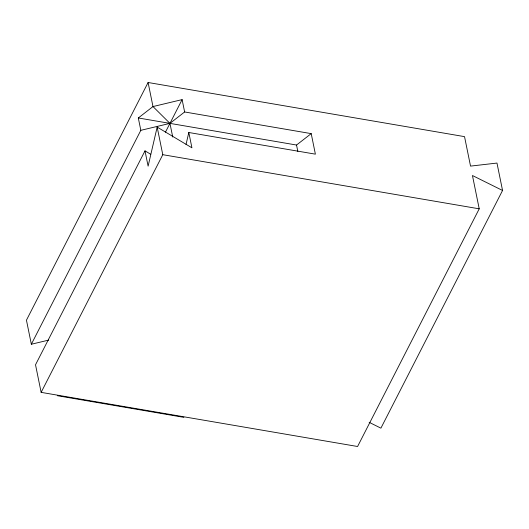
<?xml version="1.0" encoding="UTF-8"?>
<svg xmlns="http://www.w3.org/2000/svg" width="529" height="529" viewBox="0 0 529 529"><rect width="100%" height="100%" fill="white"/><g stroke="black" fill="none" stroke-linecap="round" stroke-linejoin="round"><path stroke-width="0.79" d="M48.668 340.107L31.343 344.24L140.826 130.326L169.954 123.376L184.634 111.969L311.211 133.625L315.39 154.157L188.807 132.501L191.921 147.809L157.166 127.092L148.113 166.166L144.999 150.858L150.679 154.243M186.036 144.463L188.807 132.501M369.163 422.321L380.906 428.153L502.55 190.466L496.976 163.064L470.532 166.106L464.535 136.634L148.094 82.498L26.45 320.177L31.343 344.24M144.999 150.858L35.522 364.772L41.136 392.366L357.578 446.502L479.221 208.823L472.45 175.522L502.55 190.466M165.438 132.197L182.115 99.611L152.987 106.56L138.307 117.967L140.826 130.326M41.136 392.366L162.78 154.686L157.166 127.092M138.307 117.967L296.531 145.032L311.211 133.625M162.78 154.686L479.221 208.823M57.297 395.692L183.874 417.348M296.531 145.032L297.84 151.459M182.115 99.611L184.634 111.969M172.732 137.031L169.954 123.376L152.987 106.56L148.094 82.498"/></g></svg>
